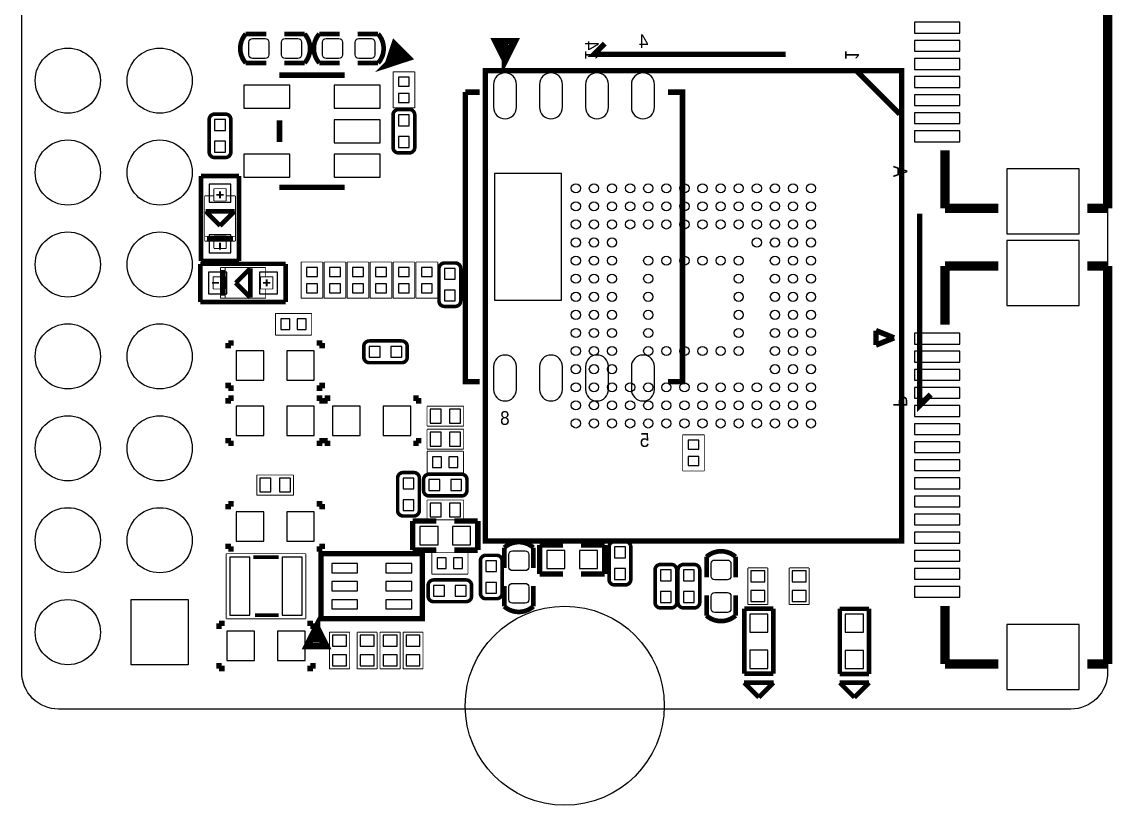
# Model space of a CAD drawing. Extents: x 269.9 to 300, y 285.8 to 329.8.
# Drawn here: x 269.86 to 299.99, y 285.79 to 307.44 of the extents above; entities that cross this region are included whole.
import ezdxf

# ---------------------------------------------------------------- set-up
doc = ezdxf.new("R2010")
doc.units = 0
for name, color, linetype in [('BG_OUTLINE', 5, 'CONTINUOUS'), ('PG_SILKSCREEN_BOTTOM', 171, 'CONTINUOUS'), ('PIN_BOTTOM', 150, 'CONTINUOUS')]:
    doc.layers.add(name, color=color, linetype=linetype)

msp = doc.modelspace()

# ---------------------------------------------------------------- linework, layer by layer
at = {"layer": 'BG_OUTLINE'}
msp.add_lwpolyline([(299.858938, 327.433686), (299.858938, 289.465766, -0.414214), (298.842938, 288.449766), (270.874998, 288.449766, -0.414214), (269.858998, 289.465766), (269.858998, 327.433686, -0.414214), (270.874998, 328.449686), (298.842938, 328.449686, -0.414214)], format="xyb", close=True, dxfattribs=at)
at = {"layer": 'PG_SILKSCREEN_BOTTOM'}
for points, const_width in [([(299.858938, 313.285124), (299.858938, 302.286924)], 0.254), ([(276.0472, 307.10632), (276.61108, 307.10632)], 0.12954), ([(277.6728, 307.10632), (277.10892, 307.10632)], 0.12954), ([(283.21508, 306.39766), (282.96616, 306.89804), (283.464, 306.89804), (283.21508, 306.39766), (283.21508, 306.79898)], 0.20066), ([(279.984962, 306.275994), (280.160984, 306.803806), (280.514806, 306.449984), (279.984962, 306.275994), (280.267156, 306.557934)], 0.20066), ([(290.96716, 306.54244), (285.66618, 306.54244), (285.9659, 306.84216)], 0.1524), ([(278.0792, 306.30368), (278.64308, 306.30368)], 0.12954), ([(279.7048, 306.30368), (279.14092, 306.30368)], 0.12954), ([(294.16756, 306.09286), (294.16756, 293.09314), (282.66644, 293.09314), (282.66644, 306.09286), (294.16756, 306.09286)], 0.1524), ([(292.91788, 306.09286), (294.11676, 304.89398)], 0.1524), ([(276.97684, 305.9684), (278.77516, 305.9684)], 0.1524), ([(280.11628, 306.06238), (280.11628, 305.06162)], 0.0254), ([(280.71572, 306.06238), (280.11628, 306.06238)], 0.0254), ([(280.71572, 305.06162), (280.71572, 306.06238)], 0.0254), ([(282.11526, 305.4985), (282.51404, 305.4985)], 0.1524), ([(282.51404, 297.4975), (282.11526, 297.4975), (282.11526, 305.4985)], 0.1524), ([(287.71596, 305.4985), (288.11474, 305.4985), (288.11474, 297.4975), (287.71596, 297.4975)], 0.1524), ([(280.11628, 305.06162), (280.71572, 305.06162)], 0.0254), ([(276.97684, 304.11928), (276.97684, 304.71872)], 0.1524), ([(295.365678, 303.887124), (295.365678, 302.286924)], 0.254), ([(274.81022, 300.82998), (274.81022, 303.18202)], 0.127), ([(274.81022, 303.18202), (275.86178, 303.18202)], 0.127), ([(275.86178, 303.18202), (275.86178, 300.82998)], 0.127), ([(275.50618, 302.8315), (275.16582, 302.8315)], 0.0254), ([(275.16582, 302.8315), (275.16582, 302.49114)], 0.0254), ([(275.336, 302.76038), (275.336, 302.55972)], 0.0508), ([(275.50618, 302.49114), (275.50618, 302.8315)], 0.0254), ([(278.77516, 302.8696), (276.97684, 302.8696)], 0.1524), ([(275.16582, 302.63084), (274.91182, 302.63084)], 0.0254), ([(274.91182, 302.63084), (274.91182, 301.38116)], 0.0254), ([(275.16582, 302.49114), (275.50618, 302.49114)], 0.0254), ([(275.23694, 302.66132), (275.43506, 302.66132)], 0.0508), ([(275.50618, 302.63084), (275.76018, 302.63084)], 0.0254), ([(275.76018, 302.63084), (275.76018, 301.38116)], 0.0254), ([(275.336, 301.80534), (274.93468, 302.20666)], 0.127), ([(274.93468, 302.20666), (275.73732, 302.20666)], 0.127), ([(275.73732, 302.20666), (275.336, 301.80534)], 0.127), ([(294.66794, 302.14316), (294.66794, 296.84218), (294.96766, 297.1419)], 0.1524), ([(296.838878, 302.286924), (295.365678, 302.286924)], 0.254), ([(299.858938, 302.286924), (299.300138, 302.286924)], 0.254), ([(275.76018, 301.51324), (274.91182, 301.51324)], 0.0254), ([(274.91182, 301.51324), (274.91182, 301.38116)], 0.0254), ([(274.91182, 301.38116), (275.76018, 301.38116)], 0.0254), ([(274.91182, 301.38116), (275.16582, 301.38116)], 0.0254), ([(274.9804, 301.4472), (275.6916, 301.4472)], 0.127), ([(275.50618, 301.52086), (275.16582, 301.52086)], 0.0254), ([(275.16582, 301.52086), (275.16582, 301.1805)], 0.0254), ([(275.336, 301.34306), (275.336, 301.14494)], 0.0508), ([(275.50618, 301.1805), (275.50618, 301.52086)], 0.0254), ([(275.76018, 301.38116), (275.50618, 301.38116)], 0.0254), ([(275.76018, 301.38116), (275.76018, 301.51324)], 0.0254), ([(275.16582, 301.1805), (275.50618, 301.1805)], 0.0254), ([(274.79498, 299.70222), (274.79498, 300.75378)], 0.127), ([(274.79498, 300.75378), (277.14702, 300.75378)], 0.127), ([(275.86178, 300.82998), (274.81022, 300.82998)], 0.127), ([(275.77034, 300.228), (276.17166, 300.62932)], 0.127), ([(276.17166, 300.62932), (276.17166, 299.82668)], 0.127), ([(277.14702, 300.75378), (277.14702, 299.70222)], 0.127), ([(278.17572, 300.80458), (277.57628, 300.80458)], 0.0254), ([(277.57628, 300.80458), (277.57628, 299.80382)], 0.0254), ([(278.17572, 299.80382), (278.17572, 300.80458)], 0.0254), ([(278.81072, 300.80458), (278.21128, 300.80458)], 0.0254), ([(278.21128, 300.80458), (278.21128, 299.80382)], 0.0254), ([(278.81072, 299.80382), (278.81072, 300.80458)], 0.0254), ([(278.84628, 300.80458), (278.84628, 299.80382)], 0.0254), ([(279.44572, 300.80458), (278.84628, 300.80458)], 0.0254), ([(279.44572, 299.80382), (279.44572, 300.80458)], 0.0254), ([(279.48128, 300.80458), (279.48128, 299.80382)], 0.0254), ([(280.08072, 300.80458), (279.48128, 300.80458)], 0.0254), ([(280.08072, 299.80382), (280.08072, 300.80458)], 0.0254), ([(280.11628, 300.80458), (280.11628, 299.80382)], 0.0254), ([(280.71572, 300.80458), (280.11628, 300.80458)], 0.0254), ([(280.71572, 299.80382), (280.71572, 300.80458)], 0.0254), ([(280.75128, 300.80458), (280.75128, 299.80382)], 0.0254), ([(281.35072, 300.80458), (280.75128, 300.80458)], 0.0254), ([(281.35072, 299.80382), (281.35072, 300.80458)], 0.0254), ([(295.365678, 300.695106), (295.365678, 299.069506)], 0.254), ([(296.838878, 300.695106), (295.370758, 300.695106)], 0.254), ([(299.858938, 300.695106), (299.300138, 300.695106)], 0.254), ([(299.858938, 300.695106), (299.858938, 289.696906)], 0.254), ([(275.48586, 300.39818), (275.1455, 300.39818)], 0.0254), ([(275.1455, 300.39818), (275.1455, 300.05782)], 0.0254), ([(275.47824, 300.65218), (275.34616, 300.65218)], 0.0254), ([(275.34616, 300.65218), (275.34616, 299.80382)], 0.0254), ([(276.59584, 300.65218), (275.34616, 300.65218)], 0.0254), ([(275.34616, 300.65218), (275.34616, 300.39818)], 0.0254), ([(275.4122, 300.5836), (275.4122, 299.8724)], 0.127), ([(275.47824, 299.80382), (275.47824, 300.65218)], 0.0254), ([(275.48586, 300.05782), (275.48586, 300.39818)], 0.0254), ([(276.7965, 300.39818), (276.45614, 300.39818)], 0.0254), ([(276.45614, 300.39818), (276.45614, 300.05782)], 0.0254), ([(276.59584, 300.39818), (276.59584, 300.65218)], 0.0254), ([(276.7965, 300.05782), (276.7965, 300.39818)], 0.0254), ([(275.30806, 300.228), (275.10994, 300.228)], 0.0508), ([(275.1455, 300.05782), (275.48586, 300.05782)], 0.0254), ([(275.34616, 299.80382), (275.34616, 300.05782)], 0.0254), ([(276.17166, 299.82668), (275.77034, 300.228)], 0.127), ([(276.45614, 300.05782), (276.7965, 300.05782)], 0.0254), ([(276.72538, 300.228), (276.52472, 300.228)], 0.0508), ([(276.59584, 300.05782), (276.59584, 299.80382)], 0.0254), ([(276.62632, 300.32706), (276.62632, 300.12894)], 0.0508), ([(277.14702, 299.70222), (274.79498, 299.70222)], 0.127), ([(275.34616, 299.80382), (275.47824, 299.80382)], 0.0254), ([(276.59584, 299.80382), (275.34616, 299.80382)], 0.0254), ([(277.57628, 299.80382), (278.17572, 299.80382)], 0.0254), ([(278.21128, 299.80382), (278.81072, 299.80382)], 0.0254), ([(278.84628, 299.80382), (279.44572, 299.80382)], 0.0254), ([(279.48128, 299.80382), (280.08072, 299.80382)], 0.0254), ([(280.11628, 299.80382), (280.71572, 299.80382)], 0.0254), ([(280.75128, 299.80382), (281.35072, 299.80382)], 0.0254), ([(277.86838, 299.38472), (276.86762, 299.38472)], 0.0254), ([(276.86762, 299.38472), (276.86762, 298.78528)], 0.0254), ([(277.86838, 298.78528), (277.86838, 299.38472)], 0.0254), ([(293.458138, 298.508166), (293.458138, 298.909486)], 0.14986), ([(293.958518, 298.708826), (293.458138, 298.909486)], 0.14986), ([(275.56206, 298.56684), (275.56206, 298.41444)], 0.1524), ([(275.71446, 298.56684), (275.56206, 298.56684)], 0.1524), ([(276.86762, 298.78528), (277.86838, 298.78528)], 0.0254), ([(278.00554, 298.56684), (278.15794, 298.56684)], 0.1524), ([(278.15794, 298.56684), (278.15794, 298.41444)], 0.1524), ([(293.458138, 298.508166), (293.958518, 298.708826)], 0.14986), ([(275.56206, 297.31716), (275.56206, 297.46956)], 0.1524), ([(275.714206, 297.31716), (275.56206, 297.31716)], 0.1524), ([(278.00554, 297.31716), (278.15794, 297.31716)], 0.1524), ([(278.15794, 297.31716), (278.15794, 297.46956)], 0.1524), ([(275.562314, 297.04284), (275.562314, 296.89044)], 0.1524), ([(275.714714, 297.04284), (275.562314, 297.04284)], 0.1524), ([(278.00554, 297.04284), (278.15794, 297.04284)], 0.1524), ([(278.15794, 297.04284), (278.15794, 296.89044)], 0.1524), ([(278.22906, 297.04284), (278.22906, 296.89044)], 0.1524), ([(278.38146, 297.04284), (278.22906, 297.04284)], 0.1524), ([(280.672286, 297.04284), (280.824686, 297.04284)], 0.1524), ([(280.824686, 297.04284), (280.824686, 296.89044)], 0.1524), ([(282.067, 296.81932), (281.05354, 296.81932)], 0.0254), ([(281.05354, 296.81932), (281.05354, 296.27068)], 0.0254), ([(282.067, 296.27068), (282.067, 296.81932)], 0.0254), ([(281.05354, 296.27068), (282.067, 296.27068)], 0.0254), ([(282.067, 296.184066), (281.05354, 296.184066)], 0.0254), ([(281.05354, 296.184066), (281.05354, 295.63568)], 0.0254), ([(282.067, 295.63568), (282.067, 296.184066)], 0.0254), ([(275.562314, 295.79316), (275.562314, 295.94556)], 0.1524), ([(275.714714, 295.79316), (275.562314, 295.79316)], 0.1524), ([(278.00554, 295.79316), (278.15794, 295.79316)], 0.1524), ([(278.15794, 295.79316), (278.15794, 295.94556)], 0.1524), ([(278.22906, 295.79316), (278.22906, 295.94556)], 0.1524), ([(278.38146, 295.79316), (278.22906, 295.79316)], 0.1524), ([(280.672286, 295.79316), (280.824686, 295.79316)], 0.1524), ([(280.824686, 295.79316), (280.824686, 295.94556)], 0.1524), ([(288.71672, 296.02938), (288.11728, 296.02938)], 0.0254), ([(288.11728, 296.02938), (288.11728, 295.02862)], 0.0254), ([(288.71672, 295.02862), (288.71672, 296.02938)], 0.0254), ([(281.05354, 295.63568), (282.067, 295.63568)], 0.0254), ([(282.05938, 295.574466), (281.05862, 295.574466)], 0.0254), ([(281.05862, 295.574466), (281.05862, 294.97528)], 0.0254), ([(282.05938, 294.97528), (282.05938, 295.574466)], 0.0254), ([(281.05862, 294.97528), (282.05938, 294.97528)], 0.0254), ([(288.11728, 295.02862), (288.71672, 295.02862)], 0.0254), ([(277.368, 294.9194), (276.352, 294.9194)], 0.0254), ([(276.352, 294.9194), (276.352, 294.3606)], 0.0254), ([(277.368, 294.3606), (277.368, 294.9194)], 0.0254), ([(276.352, 294.3606), (277.368, 294.3606)], 0.0254), ([(275.56206, 294.12184), (275.56206, 293.96944)], 0.1524), ([(275.71446, 294.12184), (275.56206, 294.12184)], 0.1524), ([(278.00554, 294.12184), (278.15794, 294.12184)], 0.1524), ([(278.15794, 294.12184), (278.15794, 293.96944)], 0.1524), ([(282.067, 294.22852), (281.05354, 294.22852)], 0.0254), ([(281.05354, 294.22852), (281.05354, 293.67988)], 0.0254), ([(282.067, 293.67988), (282.067, 294.22852)], 0.0254), ([(280.65984, 292.84168), (280.65984, 293.64432)], 0.14986), ([(280.65984, 293.64432), (281.31008, 293.64432)], 0.14986), ([(281.05354, 293.67988), (282.067, 293.67988)], 0.0254), ([(282.45816, 293.64432), (281.80792, 293.64432)], 0.14986), ([(282.45816, 292.84168), (282.45816, 293.64432)], 0.14986), ([(275.56206, 292.87216), (275.56206, 293.02456)], 0.1524), ([(275.71446, 292.87216), (275.56206, 292.87216)], 0.1524), ([(278.00554, 292.87216), (278.15794, 292.87216)], 0.1524), ([(278.15794, 292.87216), (278.15794, 293.02456)], 0.1524), ([(281.31008, 292.84168), (280.65984, 292.84168)], 0.14986), ([(281.80792, 292.84168), (282.45816, 292.84168)], 0.14986), ([(283.99232, 292.9128), (283.99232, 292.34892)], 0.12954), ([(284.81528, 292.98392), (284.16504, 292.98392)], 0.14986), ([(284.16504, 292.98392), (284.16504, 292.18128)], 0.14986), ([(285.31312, 292.98392), (285.96336, 292.98392)], 0.14986), ([(285.96336, 292.98392), (285.96336, 292.18128)], 0.14986), ([(275.50618, 292.74516), (275.50618, 290.94684)], 0.0254), ([(277.70582, 292.74516), (275.50618, 292.74516)], 0.0254), ([(276.95652, 292.6461), (276.25548, 292.6461)], 0.09906), ([(277.70582, 290.94684), (277.70582, 292.74516)], 0.0254), ([(278.12746, 291.0459), (278.12746, 292.74516), (280.92654, 292.74516), (280.92654, 290.94684), (278.12746, 290.94684), (278.12746, 291.0459)], 0.1524), ([(282.18638, 292.78072), (281.18562, 292.78072)], 0.0254), ([(281.18562, 292.78072), (281.18562, 292.18128)], 0.0254), ([(282.18638, 292.18128), (282.18638, 292.78072)], 0.0254), ([(289.58032, 292.6588), (289.58032, 292.09492)], 0.12954), ([(284.16504, 292.18128), (284.81528, 292.18128)], 0.14986), ([(285.96336, 292.18128), (285.31312, 292.18128)], 0.14986), ([(289.92068, 292.35146), (289.92068, 291.338)], 0.0254), ([(290.46932, 292.35146), (289.92068, 292.35146)], 0.0254), ([(290.46932, 291.338), (290.46932, 292.35146)], 0.0254), ([(291.06368, 292.35146), (291.06368, 291.338)], 0.0254), ([(291.61232, 292.35146), (291.06368, 292.35146)], 0.0254), ([(291.61232, 291.338), (291.61232, 292.35146)], 0.0254), ([(281.18562, 292.18128), (282.18638, 292.18128)], 0.0254), ([(283.99232, 291.2872), (283.99232, 291.85108)], 0.12954), ([(289.58032, 291.0332), (289.58032, 291.59708)], 0.12954), ([(289.92068, 291.338), (290.46932, 291.338)], 0.0254), ([(291.06368, 291.338), (291.61232, 291.338)], 0.0254), ([(295.365678, 291.297106), (295.365678, 289.696906)], 0.254), ([(276.30628, 291.0459), (276.95652, 291.0459)], 0.09906), ([(278.00427, 290.69919), (278.25319, 290.19881), (277.75281, 290.19881), (278.00427, 290.69919), (278.00427, 290.30041)], 0.20066), ([(289.82162, 291.223954), (290.62426, 291.223954)], 0.127), ([(289.82162, 289.425634), (289.82162, 291.223954)], 0.127), ([(290.62426, 291.223954), (290.62426, 289.425634)], 0.127), ([(292.46068, 291.22116), (293.26332, 291.22116)], 0.127), ([(292.46068, 289.42284), (292.46068, 291.22116)], 0.127), ([(293.26332, 291.22116), (293.26332, 289.42284)], 0.127), ([(275.30806, 290.81984), (275.30806, 290.66744)], 0.1524), ([(275.46046, 290.81984), (275.30806, 290.81984)], 0.1524), ([(275.50618, 290.94684), (277.70582, 290.94684)], 0.0254), ([(277.75154, 290.81984), (277.90394, 290.81984)], 0.1524), ([(277.90394, 290.81984), (277.90394, 290.66744)], 0.1524), ([(278.3586, 290.576), (278.3586, 289.56)], 0.0254), ([(278.9174, 290.576), (278.3586, 290.576)], 0.0254), ([(278.9174, 289.56), (278.9174, 290.576)], 0.0254), ([(279.12568, 290.57346), (279.12568, 289.56)], 0.0254), ([(279.67432, 290.57346), (279.12568, 290.57346)], 0.0254), ([(279.67432, 289.56), (279.67432, 290.57346)], 0.0254), ([(279.7556, 290.576), (279.7556, 289.56)], 0.0254), ([(280.3144, 290.576), (279.7556, 290.576)], 0.0254), ([(280.3144, 289.56), (280.3144, 290.576)], 0.0254), ([(280.39568, 290.576), (280.39568, 289.56254)], 0.0254), ([(280.94432, 290.576), (280.39568, 290.576)], 0.0254), ([(280.94432, 289.56254), (280.94432, 290.576)], 0.0254), ([(296.838878, 289.696906), (295.365678, 289.696906)], 0.254), ([(299.858938, 289.696906), (299.300138, 289.696906)], 0.254), ([(275.30806, 289.57016), (275.30806, 289.72256)], 0.1524), ([(275.46046, 289.57016), (275.30806, 289.57016)], 0.1524), ([(277.75154, 289.57016), (277.90394, 289.57016)], 0.1524), ([(277.90394, 289.57016), (277.90394, 289.72256)], 0.1524), ([(278.3586, 289.56), (278.9174, 289.56)], 0.0254), ([(279.12568, 289.56), (279.67432, 289.56)], 0.0254), ([(279.7556, 289.56), (280.3144, 289.56)], 0.0254), ([(280.39568, 289.56254), (280.94432, 289.56254)], 0.0254), ([(290.22294, 288.775394), (289.81654, 289.181794)], 0.127), ([(289.81654, 289.181794), (290.62934, 289.181794)], 0.127), ([(290.62426, 289.425634), (289.82162, 289.425634)], 0.127), ([(290.62934, 289.181794), (290.22294, 288.775394)], 0.127), ([(292.862, 288.7726), (292.4556, 289.179)], 0.127), ([(292.4556, 289.179), (293.2684, 289.179)], 0.127), ([(293.26332, 289.42284), (292.46068, 289.42284)], 0.127), ([(293.2684, 289.179), (292.862, 288.7726)], 0.127)]:
    msp.add_lwpolyline(points, dxfattribs=dict(at, const_width=const_width))
for points, const_width in [([(276.61108, 306.30368), (276.0472, 306.30368, -0.378833), (276.0472, 307.10632)], 0.12954), ([(277.10892, 306.30368), (277.6728, 306.30368, 0.378857), (277.6728, 307.10632)], 0.12954), ([(278.64308, 307.10632), (278.0792, 307.10632, 0.378845), (278.0792, 306.30368)], 0.12954), ([(279.14092, 307.10632), (279.7048, 307.10632, -0.378845), (279.7048, 306.30368)], 0.12954), ([(275.03628, 303.84242), (275.03628, 304.74158, -0.414769), (275.18614, 304.89144), (275.48586, 304.89144, -0.414781), (275.63572, 304.74158), (275.63572, 303.84242, -0.414753), (275.48586, 303.69256), (275.18614, 303.69256, -0.414741), (275.03628, 303.84242)], 0.09906), ([(280.71572, 304.86858), (280.71572, 303.96942, -0.414699), (280.56586, 303.81956), (280.26614, 303.81956, -0.41478), (280.11628, 303.96942), (280.11628, 304.86858, -0.414771), (280.26614, 305.01844), (280.56586, 305.01844, -0.414742), (280.71572, 304.86858)], 0.09906), ([(281.98572, 300.62678), (281.98572, 299.72762, -0.414644), (281.83586, 299.57776), (281.53614, 299.57776, -0.414768), (281.38628, 299.72762), (281.38628, 300.62678, -0.414878), (281.53614, 300.77664), (281.83586, 300.77664, -0.414728), (281.98572, 300.62678)], 0.09906), ([(280.35758, 298.02328), (279.45842, 298.02328, -0.414772), (279.30856, 298.17314), (279.30856, 298.47286, -0.414797), (279.45842, 298.62272), (280.35758, 298.62272, -0.414776), (280.50744, 298.47286), (280.50744, 298.17314, -0.414718), (280.35758, 298.02328)], 0.09906), ([(280.24328, 293.93642), (280.24328, 294.83558, -0.414761), (280.39314, 294.98544), (280.69286, 294.98544, -0.414761), (280.84272, 294.83558), (280.84272, 293.93642, -0.414761), (280.69286, 293.78656), (280.39314, 293.78656, -0.414761), (280.24328, 293.93642)], 0.09906), ([(282.008326, 294.34028), (281.109166, 294.34028, -0.41467), (280.959306, 294.49014), (280.959306, 294.78986, -0.414607), (281.109166, 294.93972), (282.008326, 294.93972, -0.414966), (282.15844, 294.78986), (282.15844, 294.49014, -0.415081), (282.008326, 294.34028)], 0.09906), ([(283.18968, 292.34892), (283.18968, 292.9128, -0.37884), (283.99232, 292.9128)], 0.12954), ([(286.08528, 292.03142), (286.08528, 292.93058, -0.414652), (286.23514, 293.08044), (286.53486, 293.08044, -0.414741), (286.68472, 292.93058), (286.68472, 292.03142, -0.414969), (286.53486, 291.88156), (286.23514, 291.88156, -0.414755), (286.08528, 292.03142)], 0.09906), ([(288.77768, 292.09492), (288.77768, 292.6588, -0.378893), (289.58032, 292.6588)], 0.12954), ([(283.12872, 292.54958), (283.12872, 291.65042, -0.41469), (282.97886, 291.50056), (282.67914, 291.50056, -0.41482), (282.52928, 291.65042), (282.52928, 292.54958, -0.414831), (282.67914, 292.69944), (282.97886, 292.69944, -0.414702), (283.12872, 292.54958)], 0.09906), ([(287.95472, 292.29558), (287.95472, 291.39642, -0.41492), (287.80486, 291.24656), (287.50514, 291.24656, -0.414743), (287.35528, 291.39642), (287.35528, 292.29558, -0.414602), (287.50514, 292.44544), (287.80486, 292.44544, -0.414779), (287.95472, 292.29558)], 0.09906), ([(288.58972, 292.29558), (288.58972, 291.39642, -0.41456), (288.43986, 291.24656), (288.139886, 291.24656, -0.414345), (287.99028, 291.39642), (287.99028, 292.29558, -0.414465), (288.139886, 292.44544), (288.43986, 292.44544, -0.41468), (288.58972, 292.29558)], 0.09906), ([(281.23642, 292.01872), (282.13558, 292.01872, -0.414761), (282.28544, 291.86886), (282.28544, 291.56914, -0.414761), (282.13558, 291.41928), (281.23642, 291.41928, -0.414761), (281.08656, 291.56914), (281.08656, 291.86886, -0.414761), (281.23642, 292.01872)], 0.09906), ([(283.18968, 291.85108), (283.18968, 291.2872, 0.378849), (283.99232, 291.2872)], 0.12954), ([(288.77768, 291.59708), (288.77768, 291.0332, 0.378796), (289.58032, 291.0332)], 0.12954)]:
    msp.add_lwpolyline(points, format="xyb", dxfattribs=dict(at, const_width=const_width))
at = {"layer": 'PIN_BOTTOM'}
for points in [[(295.774618, 307.427884), (294.524938, 307.427884), (294.524938, 307.128164), (295.774618, 307.128164)], [(295.774618, 306.927504), (294.524938, 306.927504), (294.524938, 306.627784), (295.774618, 306.627784)], [(295.774618, 306.427124), (294.524938, 306.427124), (294.524938, 306.127404), (295.774618, 306.127404)], [(280.56586, 305.91252), (280.26614, 305.91252), (280.26614, 305.6636), (280.56586, 305.6636)], [(295.774618, 305.926744), (294.524938, 305.926744), (294.524938, 305.627024), (295.774618, 305.627024)], [(277.26132, 305.68646), (275.99132, 305.68646), (275.99132, 305.05146), (277.26132, 305.05146)], [(279.76068, 305.68646), (278.49068, 305.68646), (278.49068, 305.05146), (279.76068, 305.05146)], [(280.56586, 305.4604), (280.26614, 305.4604), (280.26614, 305.21148), (280.56586, 305.21148)], [(295.774618, 305.426364), (294.524938, 305.426364), (294.524938, 305.126644), (295.774618, 305.126644)], [(295.774618, 304.928524), (294.524938, 304.928524), (294.524938, 304.628804), (295.774618, 304.628804)], [(275.18614, 304.44186), (275.48586, 304.44186), (275.48586, 304.74158), (275.18614, 304.74158)], [(279.76068, 304.7365), (278.49068, 304.7365), (278.49068, 304.1015), (279.76068, 304.1015)], [(280.56586, 304.86858), (280.26614, 304.86858), (280.26614, 304.56886), (280.56586, 304.56886)], [(295.774618, 304.428144), (294.524938, 304.428144), (294.524938, 304.128424), (295.774618, 304.128424)], [(275.18614, 303.84242), (275.48586, 303.84242), (275.48586, 304.14214), (275.18614, 304.14214)], [(280.56586, 304.26914), (280.26614, 304.26914), (280.26614, 303.96942), (280.56586, 303.96942)], [(277.26132, 303.78654), (275.99132, 303.78654), (275.99132, 303.15154), (277.26132, 303.15154)], [(279.76068, 303.78654), (278.49068, 303.78654), (278.49068, 303.15154), (279.76068, 303.15154)], [(299.070268, 303.380394), (297.071288, 303.380394), (297.071288, 301.579534), (299.070268, 301.579534)], [(282.91536, 303.24806), (282.91536, 299.74794), (284.77464, 299.74794), (284.77464, 303.24806)], [(275.63572, 302.95723), (275.03628, 302.95723), (275.03628, 302.45685), (275.63572, 302.45685)], [(275.63572, 301.55515), (275.03628, 301.55515), (275.03628, 301.05477), (275.63572, 301.05477)], [(299.070268, 301.402496), (297.071288, 301.402496), (297.071288, 299.601636), (299.070268, 299.601636)], [(275.52015, 299.92828), (275.52015, 300.52772), (275.01977, 300.52772), (275.01977, 299.92828)], [(276.92223, 299.92828), (276.92223, 300.52772), (276.42185, 300.52772), (276.42185, 299.92828)], [(277.72614, 300.4058), (278.02586, 300.4058), (278.02586, 300.65472), (277.72614, 300.65472)], [(278.36114, 300.4058), (278.66086, 300.4058), (278.66086, 300.65472), (278.36114, 300.65472)], [(279.29586, 300.65472), (278.99614, 300.65472), (278.99614, 300.4058), (279.29586, 300.4058)], [(279.93086, 300.65472), (279.63114, 300.65472), (279.63114, 300.4058), (279.93086, 300.4058)], [(280.56586, 300.65472), (280.26614, 300.65472), (280.26614, 300.4058), (280.56586, 300.4058)], [(281.20086, 300.65472), (280.90114, 300.65472), (280.90114, 300.4058), (281.20086, 300.4058)], [(281.83586, 300.62678), (281.53614, 300.62678), (281.53614, 300.32706), (281.83586, 300.32706)], [(277.72614, 299.95368), (278.02586, 299.95368), (278.02586, 300.2026), (277.72614, 300.2026)], [(278.36114, 299.95368), (278.66086, 299.95368), (278.66086, 300.2026), (278.36114, 300.2026)], [(279.29586, 300.2026), (278.99614, 300.2026), (278.99614, 299.95368), (279.29586, 299.95368)], [(279.93086, 300.2026), (279.63114, 300.2026), (279.63114, 299.95368), (279.93086, 299.95368)], [(280.56586, 300.2026), (280.26614, 300.2026), (280.26614, 299.95368), (280.56586, 299.95368)], [(281.20086, 300.2026), (280.90114, 300.2026), (280.90114, 299.95368), (281.20086, 299.95368)], [(281.83586, 300.02734), (281.53614, 300.02734), (281.53614, 299.72762), (281.83586, 299.72762)], [(277.2664, 298.93514), (277.2664, 299.23486), (277.01748, 299.23486), (277.01748, 298.93514)], [(277.71852, 298.93514), (277.71852, 299.23486), (277.4696, 299.23486), (277.4696, 298.93514)], [(295.774618, 298.838366), (294.524938, 298.838366), (294.524938, 298.538646), (295.774618, 298.538646)], [(275.7805, 298.3484), (275.7805, 297.5356), (276.5425, 297.5356), (276.5425, 298.3484)], [(277.1775, 298.3484), (277.1775, 297.5356), (277.9395, 297.5356), (277.9395, 298.3484)], [(279.75814, 298.17314), (279.75814, 298.47286), (279.45842, 298.47286), (279.45842, 298.17314)], [(280.35758, 298.17314), (280.35758, 298.47286), (280.05786, 298.47286), (280.05786, 298.17314)], [(295.774618, 298.337986), (294.524938, 298.337986), (294.524938, 298.038266), (295.774618, 298.038266)], [(295.774618, 297.837606), (294.524938, 297.837606), (294.524938, 297.537886), (295.774618, 297.537886)], [(295.774618, 297.337226), (294.524938, 297.337226), (294.524938, 297.037506), (295.774618, 297.037506)], [(275.7805, 296.8244), (275.7805, 296.0116), (276.5425, 296.0116), (276.5425, 296.8244)], [(277.1775, 296.8244), (277.1775, 296.0116), (277.9395, 296.0116), (277.9395, 296.8244)], [(279.2095, 296.0116), (279.2095, 296.8244), (278.4475, 296.8244), (278.4475, 296.0116)], [(280.6065, 296.0116), (280.6065, 296.8244), (279.8445, 296.8244), (279.8445, 296.0116)], [(295.774618, 296.836846), (294.524938, 296.836846), (294.524938, 296.537126), (295.774618, 296.537126)], [(281.13736, 296.7355), (281.13736, 296.3545), (281.44216, 296.3545), (281.44216, 296.7355)], [(281.67584, 296.7355), (281.67584, 296.3545), (281.98064, 296.3545), (281.98064, 296.7355)], [(295.774618, 296.336466), (294.524938, 296.336466), (294.524938, 296.036746), (295.774618, 296.036746)], [(281.13736, 296.1005), (281.13736, 295.7195), (281.44216, 295.7195), (281.44216, 296.1005)], [(281.67584, 296.1005), (281.67584, 295.7195), (281.98064, 295.7195), (281.98064, 296.1005)], [(288.26714, 295.6306), (288.56686, 295.6306), (288.56686, 295.87952), (288.26714, 295.87952)], [(295.774618, 295.836086), (294.524938, 295.836086), (294.524938, 295.536366), (295.774618, 295.536366)], [(281.4574, 295.12514), (281.4574, 295.42486), (281.20848, 295.42486), (281.20848, 295.12514)], [(281.90952, 295.12514), (281.90952, 295.42486), (281.6606, 295.42486), (281.6606, 295.12514)], [(288.26714, 295.17848), (288.56686, 295.17848), (288.56686, 295.4274), (288.26714, 295.4274)], [(295.774618, 295.338246), (294.524938, 295.338246), (294.524938, 295.038526), (295.774618, 295.038526)], [(276.43836, 294.8305), (276.43836, 294.4495), (276.74316, 294.4495), (276.74316, 294.8305)], [(276.97684, 294.8305), (276.97684, 294.4495), (277.28164, 294.4495), (277.28164, 294.8305)], [(280.39314, 294.53586), (280.69286, 294.53586), (280.69286, 294.83558), (280.39314, 294.83558)], [(281.408886, 294.49014), (281.408886, 294.78986), (281.109166, 294.78986), (281.109166, 294.49014)], [(282.008326, 294.49014), (282.008326, 294.78986), (281.708606, 294.78986), (281.708606, 294.49014)], [(295.774618, 294.837866), (294.524938, 294.837866), (294.524938, 294.538146), (295.774618, 294.538146)], [(280.39314, 293.93642), (280.69286, 293.93642), (280.69286, 294.23614), (280.39314, 294.23614)], [(281.13736, 294.1447), (281.13736, 293.7637), (281.44216, 293.7637), (281.44216, 294.1447)], [(281.67584, 294.1447), (281.67584, 293.7637), (281.98064, 293.7637), (281.98064, 294.1447)], [(295.774618, 294.337486), (294.524938, 294.337486), (294.524938, 294.037766), (295.774618, 294.037766)], [(276.5425, 293.0906), (276.5425, 293.9034), (275.7805, 293.9034), (275.7805, 293.0906)], [(277.9395, 293.0906), (277.9395, 293.9034), (277.1775, 293.9034), (277.1775, 293.0906)], [(295.774618, 293.837106), (294.524938, 293.837106), (294.524938, 293.537386), (295.774618, 293.537386)], [(280.85923, 293.49319), (280.85923, 292.99281), (281.35961, 292.99281), (281.35961, 293.49319)], [(281.75839, 293.49319), (281.75839, 292.99281), (282.25877, 292.99281), (282.25877, 293.49319)], [(295.774618, 293.336726), (294.524938, 293.336726), (294.524938, 293.037006), (295.774618, 293.037006)], [(286.23514, 292.63086), (286.53486, 292.63086), (286.53486, 292.93058), (286.23514, 292.93058)], [(295.774618, 292.836346), (294.524938, 292.836346), (294.524938, 292.536626), (295.774618, 292.536626)], [(276.15642, 291.0459), (276.15642, 292.6461), (275.60778, 292.6461), (275.60778, 291.0459)], [(277.60422, 291.0459), (277.60422, 292.6461), (277.05558, 292.6461), (277.05558, 291.0459)], [(281.5844, 292.33114), (281.5844, 292.63086), (281.33548, 292.63086), (281.33548, 292.33114)], [(282.03652, 292.33114), (282.03652, 292.63086), (281.7876, 292.63086), (281.7876, 292.33114)], [(282.97886, 292.54958), (282.67914, 292.54958), (282.67914, 292.24986), (282.97886, 292.24986)], [(284.86481, 292.33241), (284.86481, 292.83279), (284.36443, 292.83279), (284.36443, 292.33241)], [(285.76397, 292.33241), (285.76397, 292.83279), (285.26359, 292.83279), (285.26359, 292.33241)], [(278.4221, 292.21938), (279.1333, 292.21938), (279.1333, 292.47338), (278.4221, 292.47338)], [(279.9207, 292.21938), (280.6319, 292.21938), (280.6319, 292.47338), (279.9207, 292.47338)], [(286.23514, 292.03142), (286.53486, 292.03142), (286.53486, 292.33114), (286.23514, 292.33114)], [(287.80486, 292.29558), (287.50514, 292.29558), (287.50514, 291.99586), (287.80486, 291.99586)], [(288.43986, 292.29558), (288.14014, 292.29558), (288.14014, 291.99586), (288.43986, 291.99586)], [(290.3855, 292.26764), (290.0045, 292.26764), (290.0045, 291.96284), (290.3855, 291.96284)], [(291.5285, 292.26764), (291.1475, 292.26764), (291.1475, 291.96284), (291.5285, 291.96284)], [(295.774618, 292.338506), (294.524938, 292.338506), (294.524938, 292.038786), (295.774618, 292.038786)], [(278.4221, 291.719), (279.1333, 291.719), (279.1333, 291.973), (278.4221, 291.973)], [(279.9207, 291.719), (280.6319, 291.719), (280.6319, 291.973), (279.9207, 291.973)], [(282.97886, 291.95014), (282.67914, 291.95014), (282.67914, 291.65042), (282.97886, 291.65042)], [(281.23642, 291.86886), (281.23642, 291.56914), (281.53614, 291.56914), (281.53614, 291.86886)], [(281.83586, 291.86886), (281.83586, 291.56914), (282.13558, 291.56914), (282.13558, 291.86886)], [(287.80486, 291.69614), (287.50514, 291.69614), (287.50514, 291.39642), (287.80486, 291.39642)], [(288.43986, 291.69614), (288.14014, 291.69614), (288.14014, 291.39642), (288.43986, 291.39642)], [(290.3855, 291.72916), (290.0045, 291.72916), (290.0045, 291.42436), (290.3855, 291.42436)], [(291.5285, 291.72916), (291.1475, 291.72916), (291.1475, 291.42436), (291.5285, 291.42436)], [(295.774618, 291.838126), (294.524938, 291.838126), (294.524938, 291.538406), (295.774618, 291.538406)], [(274.456398, 289.675951), (272.881598, 289.675951), (272.881598, 291.476049), (274.456398, 291.476049)], [(278.4221, 291.21862), (279.1333, 291.21862), (279.1333, 291.47262), (278.4221, 291.47262)], [(279.9207, 291.21862), (280.6319, 291.21862), (280.6319, 291.47262), (279.9207, 291.47262)], [(290.47313, 291.075364), (289.97275, 291.075364), (289.97275, 290.574984), (290.47313, 290.574984)], [(293.11219, 291.07257), (292.61181, 291.07257), (292.61181, 290.57219), (293.11219, 290.57219)], [(299.070268, 290.790376), (297.071288, 290.790376), (297.071288, 288.989516), (299.070268, 288.989516)], [(275.5265, 290.6014), (275.5265, 289.7886), (276.2885, 289.7886), (276.2885, 290.6014)], [(276.9235, 290.6014), (276.9235, 289.7886), (277.6855, 289.7886), (277.6855, 290.6014)], [(278.8285, 290.48964), (278.4475, 290.48964), (278.4475, 290.18484), (278.8285, 290.18484)], [(279.5905, 290.48964), (279.2095, 290.48964), (279.2095, 290.18484), (279.5905, 290.18484)], [(279.8445, 290.18484), (280.2255, 290.18484), (280.2255, 290.48964), (279.8445, 290.48964)], [(280.4795, 290.18484), (280.8605, 290.18484), (280.8605, 290.48964), (280.4795, 290.48964)], [(278.8285, 289.95116), (278.4475, 289.95116), (278.4475, 289.64636), (278.8285, 289.64636)], [(279.5905, 289.95116), (279.2095, 289.95116), (279.2095, 289.64636), (279.5905, 289.64636)], [(279.8445, 289.64636), (280.2255, 289.64636), (280.2255, 289.95116), (279.8445, 289.95116)], [(280.4795, 289.64636), (280.8605, 289.64636), (280.8605, 289.95116), (280.4795, 289.95116)], [(290.47313, 290.074604), (289.97275, 290.074604), (289.97275, 289.574224), (290.47313, 289.574224)], [(293.11219, 290.07181), (292.61181, 290.07181), (292.61181, 289.57143), (293.11219, 289.57143)]]:
    msp.add_lwpolyline(points, close=True, dxfattribs=at)
for points in [[(276.68474, 306.88026), (276.68474, 306.52974, -0.412716), (276.58568, 306.43068), (276.23516, 306.43068, -0.412716), (276.1361, 306.52974), (276.1361, 306.88026, -0.412716), (276.23516, 306.97932), (276.58568, 306.97932, -0.412716)], [(277.5839, 306.88026), (277.5839, 306.52974, -0.412716), (277.48484, 306.43068), (277.13432, 306.43068, -0.412716), (277.03526, 306.52974), (277.03526, 306.88026, -0.412716), (277.13432, 306.97932), (277.48484, 306.97932, -0.412716)], [(278.1681, 306.52974), (278.1681, 306.88026, -0.412716), (278.26716, 306.97932), (278.61768, 306.97932, -0.412716), (278.71674, 306.88026), (278.71674, 306.52974, -0.412716), (278.61768, 306.43068), (278.26716, 306.43068, -0.412716)], [(279.06726, 306.52974), (279.06726, 306.88026, -0.412716), (279.16632, 306.97932), (279.51684, 306.97932, -0.412716), (279.6159, 306.88026), (279.6159, 306.52974, -0.412716), (279.51684, 306.43068), (279.16632, 306.43068, -0.412716)], [(283.5275, 305.0794), (283.5275, 305.7144, 1), (282.8925, 305.7144), (282.8925, 305.0794, 1)], [(284.7975, 305.0794), (284.7975, 305.7144, 1), (284.1625, 305.7144), (284.1625, 305.0794, 1)], [(286.0675, 305.0794), (286.0675, 305.7144, 1), (285.4325, 305.7144), (285.4325, 305.0794, 1)], [(287.3375, 305.0794), (287.3375, 305.7144, 1), (286.7025, 305.7144), (286.7025, 305.0794, 1)], [(283.5275, 297.2816), (283.5275, 297.9166, 1), (282.8925, 297.9166), (282.8925, 297.2816, 1)], [(284.7975, 297.2816), (284.7975, 297.9166, 1), (284.1625, 297.9166), (284.1625, 297.2816, 1)], [(286.0675, 297.2816), (286.0675, 297.9166, 1), (285.4325, 297.9166), (285.4325, 297.2816, 1)], [(287.3375, 297.2816), (287.3375, 297.9166, 1), (286.7025, 297.9166), (286.7025, 297.2816, 1)], [(283.76626, 292.27526), (283.41574, 292.27526, -0.412716), (283.31668, 292.37432), (283.31668, 292.72484, -0.412716), (283.41574, 292.8239), (283.76626, 292.8239, -0.412716), (283.86532, 292.72484), (283.86532, 292.37432, -0.412716)], [(289.35426, 292.02126), (289.00374, 292.02126, -0.412716), (288.90468, 292.12032), (288.90468, 292.47084, -0.412716), (289.00374, 292.5699), (289.35426, 292.5699, -0.412716), (289.45332, 292.47084), (289.45332, 292.12032, -0.412716)], [(283.76626, 291.3761), (283.41574, 291.3761, -0.412716), (283.31668, 291.47516), (283.31668, 291.82568, -0.412716), (283.41574, 291.92474), (283.76626, 291.92474, -0.412716), (283.86532, 291.82568), (283.86532, 291.47516, -0.412716)], [(289.35426, 291.1221), (289.00374, 291.1221, -0.412716), (288.90468, 291.22116), (288.90468, 291.57168, -0.412716), (289.00374, 291.67074), (289.35426, 291.67074, -0.412716), (289.45332, 291.57168), (289.45332, 291.22116, -0.412716)]]:
    msp.add_lwpolyline(points, format="xyb", close=True, dxfattribs=at)
for centre, radius in [((271.128998, 305.816), 0.900049), ((273.668998, 305.816), 0.900049), ((271.128998, 303.276), 0.900049), ((273.668998, 303.276), 0.900049), ((285.16834, 302.84166), 0.127), ((285.66618, 302.84166), 0.127), ((286.16656, 302.84166), 0.127), ((286.66694, 302.84166), 0.127), ((287.16732, 302.84166), 0.127), ((287.6677, 302.84166), 0.127), ((288.16808, 302.84166), 0.127), ((288.66592, 302.84166), 0.127), ((289.1663, 302.84166), 0.127), ((289.66668, 302.84166), 0.127), ((290.16706, 302.84166), 0.127), ((290.66744, 302.84166), 0.127), ((291.16782, 302.84166), 0.127), ((291.66566, 302.84166), 0.127), ((285.16834, 302.34382), 0.127), ((285.66618, 302.34382), 0.127), ((286.16656, 302.34382), 0.127), ((286.66694, 302.34382), 0.127), ((287.16732, 302.34382), 0.127), ((287.6677, 302.34382), 0.127), ((288.16808, 302.34382), 0.127), ((288.66592, 302.34382), 0.127), ((289.1663, 302.34382), 0.127), ((289.66668, 302.34382), 0.127), ((290.16706, 302.34382), 0.127), ((290.66744, 302.34382), 0.127), ((291.16782, 302.34382), 0.127), ((291.66566, 302.34382), 0.127), ((285.16834, 301.84344), 0.127), ((285.66618, 301.84344), 0.127), ((286.16656, 301.84344), 0.127), ((286.66694, 301.84344), 0.127), ((287.16732, 301.84344), 0.127), ((287.6677, 301.84344), 0.127), ((288.16808, 301.84344), 0.127), ((288.66592, 301.84344), 0.127), ((289.1663, 301.84344), 0.127), ((289.66668, 301.84344), 0.127), ((290.16706, 301.84344), 0.127), ((290.66744, 301.84344), 0.127), ((291.16782, 301.84344), 0.127), ((291.66566, 301.84344), 0.127), ((271.128998, 300.736), 0.900049), ((273.668998, 300.736), 0.900049), ((285.16834, 301.34306), 0.127), ((285.66618, 301.34306), 0.127), ((286.16656, 301.34306), 0.127), ((290.16706, 301.34306), 0.127), ((290.66744, 301.34306), 0.127), ((291.16782, 301.34306), 0.127), ((291.66566, 301.34306), 0.127), ((285.16834, 300.84268), 0.127), ((285.66618, 300.84268), 0.127), ((286.16656, 300.84268), 0.127), ((287.16732, 300.84268), 0.127), ((287.6677, 300.84268), 0.127), ((288.16808, 300.84268), 0.127), ((288.66592, 300.84268), 0.127), ((289.1663, 300.84268), 0.127), ((289.66668, 300.84268), 0.127), ((290.66744, 300.84268), 0.127), ((291.16782, 300.84268), 0.127), ((291.66566, 300.84268), 0.127), ((285.16834, 300.3423), 0.127), ((285.66618, 300.3423), 0.127), ((286.16656, 300.3423), 0.127), ((287.16732, 300.3423), 0.127), ((289.66668, 300.3423), 0.127), ((290.66744, 300.3423), 0.127), ((291.16782, 300.3423), 0.127), ((291.66566, 300.3423), 0.127), ((285.16834, 299.84192), 0.127), ((285.66618, 299.84192), 0.127), ((286.16656, 299.84192), 0.127), ((287.16732, 299.84192), 0.127), ((289.66668, 299.84192), 0.127), ((290.66744, 299.84192), 0.127), ((291.16782, 299.84192), 0.127), ((291.66566, 299.84192), 0.127), ((285.16834, 299.34408), 0.127), ((285.66618, 299.34408), 0.127), ((286.16656, 299.34408), 0.127), ((287.16732, 299.34408), 0.127), ((289.66668, 299.34408), 0.127), ((290.66744, 299.34408), 0.127), ((291.16782, 299.34408), 0.127), ((291.66566, 299.34408), 0.127), ((271.128998, 298.196), 0.900049), ((273.668998, 298.196), 0.900049), ((285.16834, 298.8437), 0.127), ((285.66618, 298.8437), 0.127), ((286.16656, 298.8437), 0.127), ((287.16732, 298.8437), 0.127), ((289.66668, 298.8437), 0.127), ((290.66744, 298.8437), 0.127), ((291.16782, 298.8437), 0.127), ((291.66566, 298.8437), 0.127), ((285.16834, 298.34332), 0.127), ((285.66618, 298.34332), 0.127), ((286.16656, 298.34332), 0.127), ((287.16732, 298.34332), 0.127), ((287.6677, 298.34332), 0.127), ((288.16808, 298.34332), 0.127), ((288.66592, 298.34332), 0.127), ((289.1663, 298.34332), 0.127), ((289.66668, 298.34332), 0.127), ((290.66744, 298.34332), 0.127), ((291.16782, 298.34332), 0.127), ((291.66566, 298.34332), 0.127), ((285.16834, 297.84294), 0.127), ((285.66618, 297.84294), 0.127), ((286.16656, 297.84294), 0.127), ((290.66744, 297.84294), 0.127), ((291.16782, 297.84294), 0.127), ((291.66566, 297.84294), 0.127), ((285.16834, 297.34256), 0.127), ((285.66618, 297.34256), 0.127), ((286.16656, 297.34256), 0.127), ((286.66694, 297.34256), 0.127), ((287.16732, 297.34256), 0.127), ((287.6677, 297.34256), 0.127), ((288.16808, 297.34256), 0.127), ((288.66592, 297.34256), 0.127), ((289.1663, 297.34256), 0.127), ((289.66668, 297.34256), 0.127), ((290.16706, 297.34256), 0.127), ((290.66744, 297.34256), 0.127), ((291.16782, 297.34256), 0.127), ((291.66566, 297.34256), 0.127), ((285.16834, 296.84218), 0.127), ((285.66618, 296.84218), 0.127), ((286.16656, 296.84218), 0.127), ((286.66694, 296.84218), 0.127), ((287.16732, 296.84218), 0.127), ((287.6677, 296.84218), 0.127), ((288.16808, 296.84218), 0.127), ((288.66592, 296.84218), 0.127), ((289.1663, 296.84218), 0.127), ((289.66668, 296.84218), 0.127), ((290.16706, 296.84218), 0.127), ((290.66744, 296.84218), 0.127), ((291.16782, 296.84218), 0.127), ((291.66566, 296.84218), 0.127), ((271.128998, 295.656), 0.900049), ((273.668998, 295.656), 0.900049), ((285.16834, 296.34434), 0.127), ((285.66618, 296.34434), 0.127), ((286.16656, 296.34434), 0.127), ((286.66694, 296.34434), 0.127), ((287.16732, 296.34434), 0.127), ((287.6677, 296.34434), 0.127), ((288.16808, 296.34434), 0.127), ((288.66592, 296.34434), 0.127), ((289.1663, 296.34434), 0.127), ((289.66668, 296.34434), 0.127), ((290.16706, 296.34434), 0.127), ((290.66744, 296.34434), 0.127), ((291.16782, 296.34434), 0.127), ((291.66566, 296.34434), 0.127), ((271.128998, 293.116), 0.900049), ((273.668998, 293.116), 0.900049), ((271.128998, 290.576), 0.900049), ((284.858968, 288.544), 2.74955)]:
    msp.add_circle(centre, radius, dxfattribs=at)

# ---------------------------------------------------------------- texts
at = {"layer": 'PG_SILKSCREEN_BOTTOM', "text_generation_flag": 2, "width": 0.929333}
for s, p in [('4', (287.1724, 306.7177)), ('8', (283.337, 296.3037)), ('5', (287.1978, 295.6941))]:
    msp.add_text(s, height=0.381, dxfattribs=at).set_placement(p)
for s, p in [('14', (285.419038, 306.3875)), ('1', (292.608, 306.3875)), ('A', (293.9415, 303.149)), ('P', (293.9415, 296.799))]:
    msp.add_text(s, height=0.381, rotation=270, dxfattribs=at).set_placement(p)

doc.saveas('drawing.dxf')
